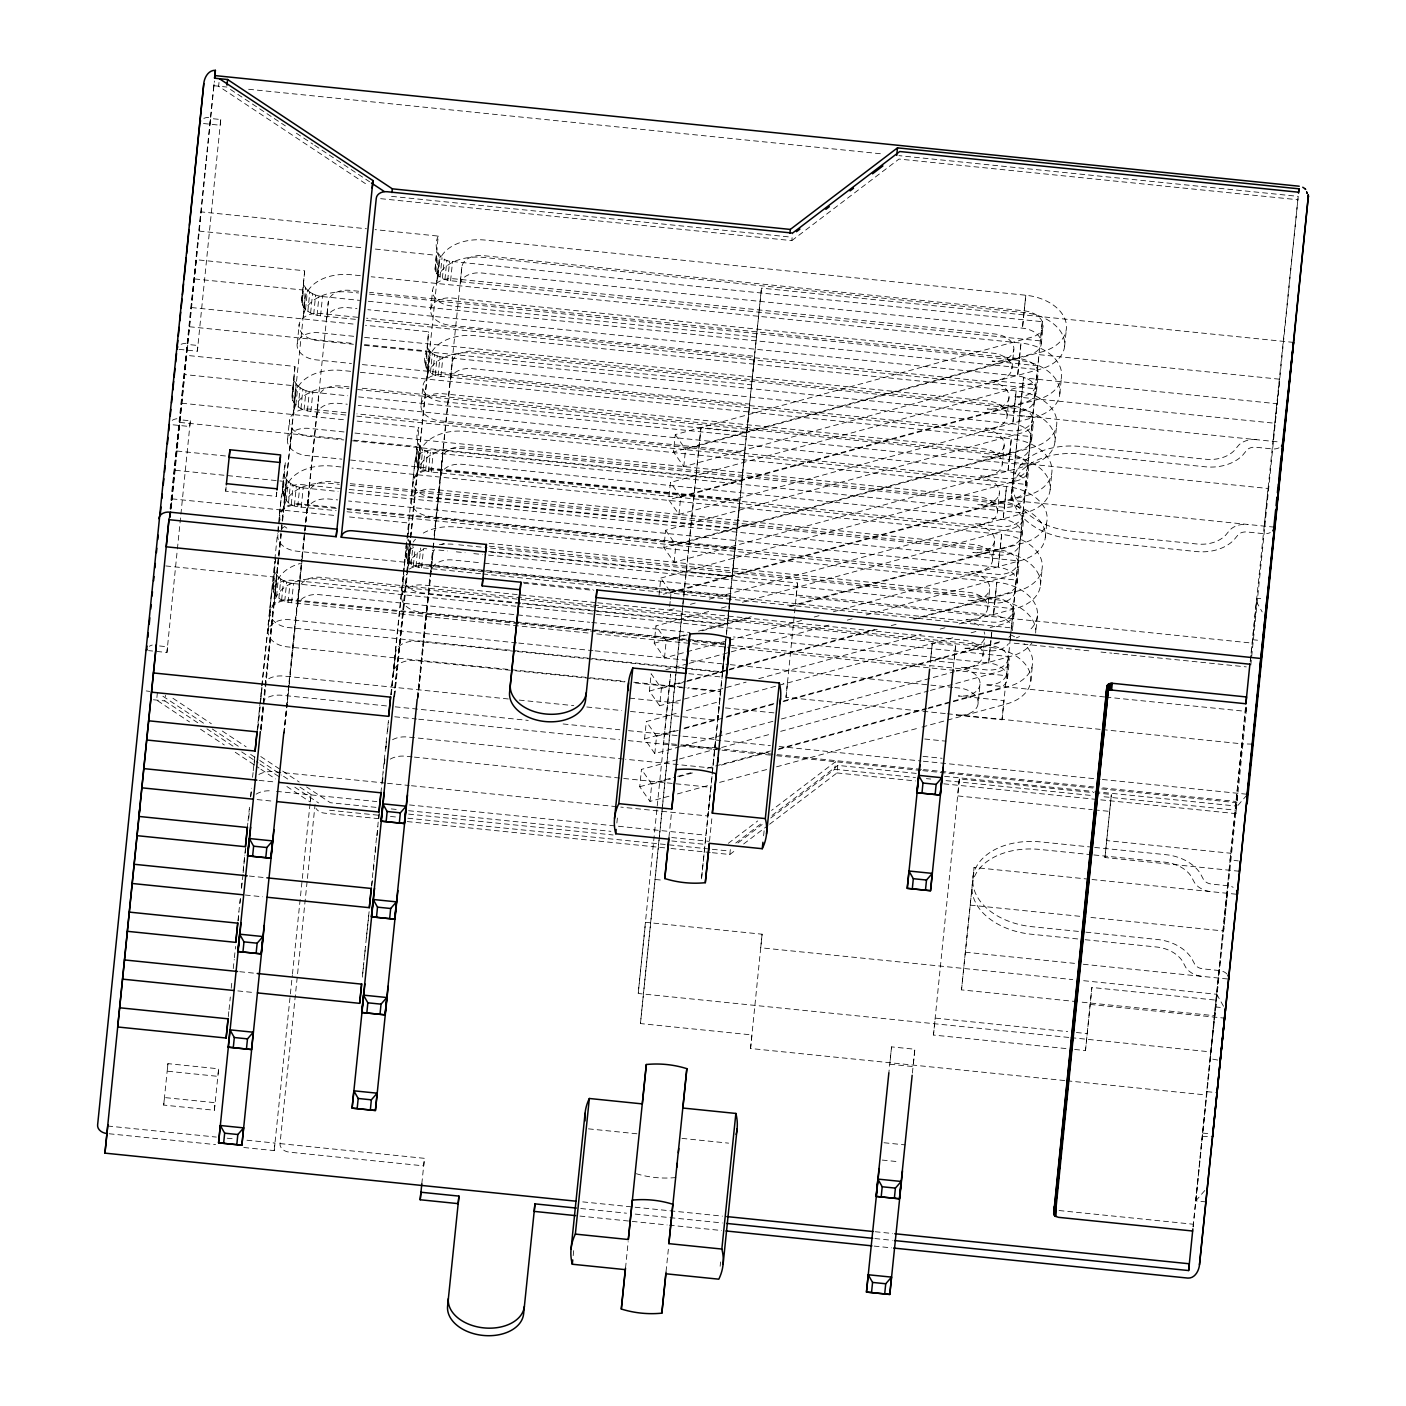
<?xml version="1.0" encoding="UTF-8"?>
<svg xmlns="http://www.w3.org/2000/svg" width="1406" height="1406" viewBox="0 0 1406 1406"><rect width="100%" height="100%" fill="white"/><g stroke="black" fill="none" stroke-linecap="round" stroke-linejoin="round"><path stroke-width="0.75" stroke-dasharray="5 3.75" d="M170.319 517.584L214.415 81.021M157.402 692.56L156.628 700.083L189.546 721.928M219.002 82.444L218.615 86.205L368.548 185.697M156.804 651.453L166.927 652.489L177.244 550.379M177.402 549.008L180.689 516.424M180.899 514.245L190.337 420.816L180.196 419.779M179.001 349.338L197.35 351.201L220.76 119.528L210.619 118.491M197.789 722.789L164.836 700.926L165.416 695.285M163.694 1105.081L164.449 1097.541L215.118 1102.708L214.362 1110.248L163.694 1105.081L167.947 1063.639L218.633 1068.806L217.86 1076.346L167.191 1071.179L167.947 1063.639M276.789 492.118L276.349 496.371L225.681 491.186L226.05 487.425M276.349 496.371L276.718 492.592M260.778 700.364L262.061 687.552M520.185 603.543L293.397 580.397A20.387 13.638 5.8 0 0 271.727 591.891L269.776 611.1A20.387 13.638 5.8 0 1 291.464 599.606L690.469 640.31M340.129 488.515L303.063 484.736A20.387 13.638 5.8 0 0 281.376 496.23L279.442 515.44A20.387 13.638 5.8 0 1 301.112 503.946L335.999 507.496M268.3 630.31L270.233 611.1M588.042 633.016L291.587 602.77C283.239 601.961 272.465 596.812 272.711 587.128L275.699 557.76M278.177 532.505L278.827 526.108M279.038 523.981L279.899 515.44M282.43 493.858L285.365 462.099C282.993 479.042 276.051 506.353 301.253 507.109L336.122 510.659M287.615 438.988L289.548 419.779M345.788 414.998L310.902 411.448C302.571 410.64 291.798 405.508 292.026 395.807L295.014 366.439L186.576 355.366M297.281 343.328L299.214 324.118M355.437 319.338L320.568 315.788C312.22 314.979 301.446 309.847 301.692 300.146L304.68 270.778L196.242 259.706L169.739 517.32M272.782 589.518L275.488 559.781M292.096 398.197L295.014 366.439M301.745 302.536L304.68 270.778M273.449 591.891L274.715 570.309M283.116 496.23L284.381 474.648M292.782 400.569L294.03 378.987M302.431 304.909L303.696 283.327M274.732 594.193L276.666 574.984L275.4 572.681M284.381 498.532L286.332 479.323L285.049 477.021M294.047 402.872L295.981 383.662L294.715 381.36M303.696 307.211L305.647 288.002L304.364 285.699M340.99 466.985L332.273 466.089A43.814 29.315 5.8 0 0 285.682 490.799L283.924 508.128A43.814 29.315 5.8 0 1 330.533 483.418L339.25 484.297M350.656 371.325L341.939 370.428A43.814 29.315 5.8 0 0 295.33 395.139L293.59 412.468A43.814 29.315 5.8 0 1 340.182 387.757L348.899 388.636M360.323 275.664L351.588 274.768A43.814 29.315 5.8 0 0 304.997 299.478L303.239 316.807A43.814 29.315 5.8 0 1 349.848 292.096L358.565 292.975M290.234 447.916L292.167 428.725M276.56 596.337L278.493 577.128L276.666 574.984M286.209 500.677L288.16 481.467L286.332 479.323M295.875 405.016L297.808 385.806L295.981 383.662M305.524 309.355L307.475 290.146L305.647 288.002M278.88 598.253L280.813 579.061L278.493 577.128M288.546 502.592L290.48 483.4L288.16 481.467M298.195 406.949L300.146 387.74L297.808 385.806M307.861 311.288L309.795 292.079L307.475 290.146M281.639 599.905L283.573 580.713L280.813 579.061M291.288 504.244L293.239 485.052L290.48 483.4M300.954 408.601L302.888 389.392L300.146 387.74M310.621 312.94L312.554 293.731L309.795 292.079M284.733 601.241L286.683 582.031L283.573 580.713M294.399 505.58L296.332 486.371L293.239 485.052M304.048 409.919L305.998 390.71L302.888 389.392M313.714 314.259L315.647 295.049L312.554 293.731M288.089 602.207L290.023 582.998L286.683 582.031M297.738 506.547L299.689 487.337L296.332 486.371M307.404 410.886L309.338 391.676L305.998 390.71M317.071 315.225L319.004 296.016L315.647 295.049M291.587 602.77L293.52 583.56L290.023 582.998M301.253 507.109L303.186 487.9L299.689 487.337M310.902 411.448L312.835 392.239L309.338 391.676M320.568 315.788L322.501 296.578L319.004 296.016M339.391 482.574L330.674 481.678A20.387 13.638 5.8 0 0 308.986 493.172L307.246 510.501A20.387 13.638 5.8 0 1 328.916 499.007L337.633 499.903M349.039 386.914L340.322 386.017A20.387 13.638 5.8 0 0 318.652 397.511L316.895 414.84A20.387 13.638 5.8 0 1 338.582 403.346L347.3 404.243M358.706 291.253L349.989 290.357A20.387 13.638 5.8 0 0 328.301 301.868L326.561 319.18A20.387 13.638 5.8 0 1 348.231 307.686L356.948 308.582M243.8 1147.507L274.205 1150.6L274.961 1143.078L246.735 1140.196M300.023 787.184L310.99 794.46L310.234 802L284.627 785.005M384.436 763.44L384.875 759.187M515.387 651.365L417.266 641.364A20.369 13.638 5.8 0 0 395.596 652.841L393.662 672.05A20.369 13.638 5.8 0 1 415.332 660.556L513.436 670.574M413.575 547.532A20.369 13.638 5.8 0 0 405.262 557.198L403.329 576.39A20.369 13.638 5.8 0 1 403.874 574.07M1293.538 342.396L761.472 288.125L741.647 481.168L436.598 450.043A20.369 13.638 5.8 0 0 414.928 461.537L412.977 480.729A20.369 13.638 5.8 0 1 434.647 469.235L739.697 500.36L736.814 528.99L348.846 489.411M514.262 621.698L420.57 612.137A20.369 13.638 5.8 0 1 401.694 596.513L403.645 577.304M488.638 551.363L732.385 576.232L735.268 547.602L430.218 516.477A20.369 13.638 5.8 0 1 411.36 500.852L413.294 481.643A20.369 13.638 5.8 0 1 434.964 470.149L975.641 525.317A20.369 13.638 5.8 0 1 994.517 540.941L992.566 560.15A20.369 13.638 5.8 0 1 970.896 571.644L996.239 574.228A20.369 13.638 5.8 0 0 1017.909 562.734L1030.721 436.563L440.939 376.386C427.899 376.298 420.816 362.66 426.616 350.938L363.521 344.505M729.31 604.808L744.934 451.941L439.885 420.816A20.369 13.638 5.8 0 1 421.009 405.192L422.96 385.982A20.369 13.638 5.8 0 1 444.63 374.488L985.307 429.656A20.369 13.638 5.8 0 1 1004.165 445.28L1002.232 464.49A20.369 13.638 5.8 0 1 980.562 475.984L1005.905 478.567A20.369 13.638 5.8 0 0 1027.575 467.073L1023.006 513.014L433.224 452.837C420.183 452.75 413.1 439.111 418.9 427.406L355.806 420.956M364.312 345.384L751.7 384.91L754.583 356.28L449.533 325.155A20.369 13.638 5.8 0 1 430.675 309.531L432.609 290.321A20.369 13.638 5.8 0 1 454.279 278.827L994.956 333.995A20.369 13.638 5.8 0 1 1013.831 349.619L1011.898 368.829A20.369 13.638 5.8 0 1 990.228 380.323L1035.818 384.98M480.606 573.718L421.624 567.708C405.965 566.46 402.784 553.911 407.793 539.676M407.74 538.006L409.234 523.067L346.14 516.617M1021.055 532.224L431.291 472.047C424.858 471.326 417.266 468.022 415.719 461.08L418.9 427.406M425.385 365.419L428.566 331.746L365.472 325.296M438.215 236.085C432.415 247.79 439.498 261.428 452.539 261.516L1042.321 321.693L1040.387 340.902L450.605 280.725C444.173 280.022 436.581 276.701 435.034 269.776L438.215 236.085L375.121 229.635M406.633 558.709L408.566 539.5L409.621 541.415M416.281 463.049L418.215 443.839M425.948 367.388L428.566 331.746M435.596 271.727L437.547 252.535M407.67 560.607L409.181 545.669M417.336 464.947L419.269 445.755M427.002 369.286L428.935 350.094L427.881 348.196M436.651 273.643L438.602 254.433M410.745 546.758A43.797 29.315 5.8 0 0 409.568 551.767L407.81 569.079A43.797 29.315 5.8 0 1 425.684 548.34M790.664 606.601L1022.654 543.191A43.797 29.315 5.8 0 0 1046.345 512.452A43.797 29.315 5.8 0 0 1006.485 486.564L465.808 431.396A43.797 29.315 5.8 0 0 419.216 456.106L417.477 473.418A43.797 29.315 5.8 0 1 464.068 448.707L1004.745 503.875A43.797 29.315 5.8 0 1 1044.605 529.781A43.797 29.315 5.8 0 1 1020.914 560.502L833.196 611.821M674.124 562.277L675.882 544.948L1032.32 447.53A43.797 29.315 5.8 0 0 1056.011 416.809A43.797 29.315 5.8 0 0 1016.151 390.903L475.474 335.735A43.797 29.315 5.8 0 0 428.883 360.446L427.125 377.757A43.797 29.315 5.8 0 1 473.717 353.047L1014.394 408.215A43.797 29.315 5.8 0 1 1054.254 434.12A43.797 29.315 5.8 0 1 1030.563 464.841L674.124 562.277L663.878 547.584L665.618 530.255L1022.057 432.837A20.369 13.638 5.8 0 0 1033.076 418.531A20.369 13.638 5.8 0 0 1014.534 406.492L473.857 351.324A20.369 13.638 5.8 0 0 452.187 362.818L433.927 539.588M683.791 466.616L685.53 449.287L1041.969 351.869A43.797 29.315 5.8 0 0 1065.66 321.148A43.797 29.315 5.8 0 0 1025.8 295.242L485.123 240.075A43.797 29.315 5.8 0 0 438.531 264.785L436.791 282.096A43.797 29.315 5.8 0 1 483.383 257.403L1024.06 312.554A43.797 29.315 5.8 0 1 1063.92 338.459A43.797 29.315 5.8 0 1 1040.229 369.18L683.791 466.616L673.527 451.924L675.284 434.595L1031.723 337.176A20.369 13.638 5.8 0 0 1042.742 322.888A20.369 13.638 5.8 0 0 1024.201 310.831L483.523 255.664A20.369 13.638 5.8 0 0 461.836 267.158L434.103 535.598M409.199 562.382L410.693 547.444M418.847 466.722L420.781 447.53M428.514 371.061L430.447 351.869L428.935 350.094M438.162 275.4L440.113 256.208M411.114 563.982L413.048 544.772M420.781 468.321L422.714 449.112M430.429 372.66L432.363 353.451L430.447 351.869M440.096 277L442.029 257.79M413.399 565.353L415.121 548.27M423.048 469.692L424.999 450.482M432.714 374.031L434.647 354.822L432.363 353.451M442.363 278.37L444.314 259.161M415.965 566.442L417.687 549.377M425.614 470.782L427.565 451.572M435.28 375.121L437.213 355.911L434.647 354.822M444.929 279.46L446.88 260.268M418.724 567.233L420.675 548.041M428.391 471.59L430.324 452.38M438.057 375.929L439.99 356.72L437.213 355.911M447.706 280.269L449.639 261.059M421.624 567.708L423.575 548.498L430.113 549.166M431.291 472.047L433.224 452.837M440.939 376.386L442.89 357.177L439.99 356.72M450.605 280.725L452.539 261.516M434.577 549.623A20.369 13.638 5.8 0 0 432.872 554.14L431.115 571.469A20.369 13.638 5.8 0 1 452.785 559.975L481.133 562.857M742.438 602.278L1012.39 528.498A20.369 13.638 5.8 0 0 1023.41 514.192A20.369 13.638 5.8 0 0 1004.886 502.153L464.191 446.985A20.369 13.638 5.8 0 0 442.521 458.479L440.781 475.808A20.369 13.638 5.8 0 1 462.451 464.314L1003.128 519.482A20.369 13.638 5.8 0 1 1021.67 531.521A20.369 13.638 5.8 0 1 1010.65 545.809L789.188 606.337M452.187 362.818L450.43 380.147A20.369 13.638 5.8 0 1 472.1 368.653L1012.795 423.821A20.369 13.638 5.8 0 1 1031.319 435.86A20.369 13.638 5.8 0 1 1020.299 450.148L663.878 547.584M461.836 267.158L460.096 284.487A20.369 13.638 5.8 0 1 481.766 272.992L1022.443 328.16A20.369 13.638 5.8 0 1 1040.985 340.199A20.369 13.638 5.8 0 1 1029.965 354.488L673.527 451.924M280.022 1143.588L424.454 1158.333L423.681 1165.855L289.408 1152.164A10.194 7.575 5.9 0 1 280.022 1143.588L307.211 880.631M668.975 796.235L649.976 801.42L639.73 786.727L641.47 769.398L677.323 759.609M772.931 721.313L654.809 753.598L644.563 738.906L646.303 721.577L677.938 712.93M659.642 705.759L649.379 691.067L651.136 673.738L661.4 688.448L659.642 705.759L746.111 682.121M801.561 620.468L664.476 657.938L654.212 643.245L655.969 625.916L708.694 611.505M659.045 595.406L660.785 578.077L1017.223 480.659A20.369 13.638 5.8 0 0 1028.243 466.37A20.369 13.638 5.8 0 0 1009.701 454.314L359.954 388.021M369.462 294.1L1019.227 360.393A43.797 29.315 5.8 0 1 1059.087 386.299A43.797 29.315 5.8 0 1 1035.396 417.02L678.957 514.438L668.694 499.745L670.451 482.416L1026.89 384.998A20.369 13.638 5.8 0 0 1037.909 370.709A20.369 13.638 5.8 0 0 1019.368 358.653L369.602 292.36M649.976 801.42L651.734 784.091L641.47 769.398M654.809 753.598L656.567 736.269L646.303 721.577M664.476 657.938L666.216 640.609L655.969 625.916M670.17 601.434L669.309 610.099L675.636 608.376M670.398 599.272L671.049 592.787L660.785 578.077M678.957 514.438L680.715 497.126L670.451 482.416M1068.753 1037.435L638.201 993.497L670.627 674.036L663.491 743.053L678.799 744.618M1064.764 1080.564L750.54 1048.507L751.946 1034.939L640.451 1023.568L675.706 674.546M676.128 670.24L682.631 605.933M682.841 603.789L683.492 597.357M683.703 595.213L700.979 427.547L746.586 432.204M640.451 1023.568L700.979 427.547M277.949 534.649A20.387 13.638 5.8 0 0 297.351 551.24L730.452 595.441L701.383 879.875L720.786 691.084L688.149 687.762M630.45 711.436L717.499 720.311L720.382 691.682L687.815 688.36M729.415 602.155L727.148 624.651L522.364 603.754M729.626 600.116L761.472 288.125M728.589 613.824L727.552 624.053L522.733 603.156M728.8 611.786L730.452 595.441M712.385 852.721L729.819 854.496L730.399 848.855M380.639 198.668L791.806 240.619L792.562 233.08M750.54 1048.507L762.105 934.199L645.565 922.301L638.201 993.497M945.289 713.563L785.989 697.306L797.571 582.998L686.093 571.627M770.787 817.958L834.742 769.275L835.515 761.736L771.543 810.418M769.592 824.232L837.009 772.931L837.765 765.391L916.237 773.405M891.545 1046.872L889.787 1064.201L913.109 1066.574L914.849 1049.245L891.545 1046.872L888.856 1072.883M932.301 643.14L930.561 660.469L953.866 662.841L955.623 645.512L932.301 643.14L929.841 666.989M1065.941 1048.56L933.461 1035.044L959.367 778.942L1094.009 792.685M1010.281 638.781L1002.021 719.784L956.414 715.127A20.369 13.638 5.8 0 0 978.084 703.633L980.017 684.441A20.369 13.638 5.8 0 0 961.159 668.799L692.965 641.435M1008.26 658.395A20.369 13.638 5.8 0 1 986.573 669.889L961.247 667.305A20.369 13.638 5.8 0 0 982.917 655.811L984.639 638.746M1010.123 640.626L1013.076 610.573A20.369 13.638 5.8 0 1 991.406 622.067L966.08 619.466A20.369 13.638 5.8 0 0 987.75 607.99L989.683 588.78A20.369 13.638 5.8 0 0 970.808 573.138L347.229 509.517M1010.422 637.006L1022.742 514.912A20.369 13.638 5.8 0 1 1001.072 526.406L975.729 523.805A20.369 13.638 5.8 0 0 997.399 512.329L999.35 493.119A20.369 13.638 5.8 0 0 980.474 477.478L356.878 413.856M358.618 396.914L1027.839 465.193L1032.391 419.252A20.369 13.638 5.8 0 1 1010.721 430.746L985.395 428.162A20.369 13.638 5.8 0 0 1007.065 416.668L1008.998 397.459A20.369 13.638 5.8 0 0 990.14 381.817L366.544 318.195M991.775 632.208L988.646 662.964A20.369 13.638 5.8 0 1 1007.188 675.021A20.369 13.638 5.8 0 1 996.169 689.309L928.663 707.745M1077.277 1001.687L961.511 989.877L965.324 952.213L974.077 867.467L1089.843 879.277M961.511 989.877L974.077 867.467M1274.451 527.162L1010.949 500.29L1023.515 377.863L1276.876 403.715L1273.063 441.379M1010.949 500.29L1023.515 377.863M1002.021 719.784L1003.954 700.575L958.347 695.935A20.369 13.638 5.8 0 0 980.017 684.441M1017.909 562.734L1013.339 608.675L484.736 554.737M1007.504 678.588L1009.262 661.277M1014.095 613.438L1012.338 630.767A20.369 13.638 5.8 0 0 993.462 615.143L483.312 563.085M1017.171 582.928L1018.911 565.616M1022.004 535.106L1023.744 517.777M1026.819 487.267L1028.577 469.955M1031.653 439.445L1033.41 422.116M1036.486 391.606L1038.226 374.295M1041.319 343.785L1043.059 326.456M1030.826 680.979L1032.566 663.65M1037.4 615.81L1035.642 633.139A43.797 29.315 5.8 0 0 995.079 599.536L489.288 547.936M1040.475 585.318L1042.233 567.989M1045.308 537.479L1047.048 520.15M1050.141 489.657L1051.881 472.328M1054.957 441.818L1056.714 424.507M1059.79 393.996L1061.548 376.667M1064.623 346.157L1066.381 328.846M1074.623 1049.456L1085.485 1050.563L1091.882 987.469L1216.032 1000.141M1239.248 871.245L1104.975 857.537L1111.373 794.46L1096.17 792.914M1085.485 1050.563L1091.882 987.469M1104.975 857.537L1111.373 794.46M1193.079 1226.7L1245.681 705.689M1205.891 1201.919L1195.75 1200.882L1230.865 853.266L1106.715 840.595M1245.751 707.218L1230.162 860.033L1238.282 860.876M1250.496 660.24L1256.753 598.288L1262.834 598.903M1218.686 978.066L1214.872 1015.73L1079.457 1001.916M1264.31 526.143L1268.107 488.48L1014.745 462.627M1227.438 893.32L1223.642 930.983L1088.209 917.169M1100.74 799.838L1235.874 813.635L1246.788 705.584M1250.813 665.143L1298.3 195.364M169.195 517.478L214.064 83.182L213.923 85.731M169.546 517.355L170.231 510.8M170.354 509.06L201.076 211.884L366.421 228.756M209.933 124.185L210.619 117.401A10.194 6.819 5.8 0 0 202.605 119.035M170.003 516.828L184.643 374.576L293.081 385.648L292.026 395.807M187.226 350.164L187.806 344.452L197.947 345.489L197.35 351.201M170.284 516.336L172.094 498.866L335.261 515.51M220.76 119.528L220.162 125.239L201.814 123.359M190.337 420.816L189.757 426.528L171.391 424.647M166.927 652.489L167.525 646.778L157.384 645.758M225.681 491.186L226.102 486.951M214.362 1110.248L218.633 1068.806M257.034 731.841L261.639 687.78M261.762 686.04L274.715 561.258M274.838 559.5L277.544 533.313M277.773 531.134L281.376 496.23M301.692 300.146L302.747 289.988L194.292 278.915M237.948 920.983L239.512 905.71M239.741 903.531L240.198 899.172M241.322 888.258L242.219 879.541M243.133 870.806L244.697 855.533M244.925 853.354L245.382 848.996M247.368 827.501L247.825 823.143M248.054 820.963L249.635 805.691M250.532 796.974L251.428 788.239M252.553 777.325L253.098 772.544M253.238 770.787L254.908 755.092M257.526 729.327L261.885 687.464M262.026 685.706L271.727 591.891M228.282 1016.643L228.967 1010.106M229.055 1009.666L230.303 997.012M231.217 988.277L231.972 981.318M233.238 968.646L234.24 959.49M234.363 957.75L235.593 946.414M238.194 920.649L238.932 911.826M240.004 903.197L240.549 898.416M241.586 887.924L243.027 874.409M243.168 872.651L244.802 855.112M245.189 853.02L245.734 848.24M248.792 818.116L249.53 809.294M250.883 796.2L251.34 791.842M254.029 765.655L254.943 756.938M257.878 728.572L260.128 706.761M272.711 587.128L273.766 576.97L165.328 565.897M282.378 491.467L283.414 481.309L174.977 470.237M260.567 729.415L304.997 299.478M260.831 729.046L280.954 534.684M282.483 519.535L295.33 395.139M261.2 730.364L282.36 523.401M282.571 521.222L285.682 490.799M283.661 733.967L301.745 559.236M301.921 557.198L328.301 301.868M283.924 733.598L288.933 685.46M289.109 683.404L302.009 558.885M302.185 556.829L318.652 397.511M284.188 733.247L287.439 704.371M287.334 702.684L302.044 560.695M302.22 558.657L304.979 532.329M305.155 530.273L308.986 493.172M274.205 1150.6L292.307 975.307M292.448 974.13L310.093 803.178M310.304 800.998L310.99 794.46M307.422 878.451L315.067 804.566M390.798 694.968L414.928 461.537M380.921 792.808L383.17 770.998M383.399 768.818L384.963 753.546M385.191 751.366L388.443 720.382M391.061 694.634L405.262 557.198M362.73 973.216L363.855 962.319M364.084 960.14L365.648 944.867M365.876 942.67L369.04 912.143M371.483 886.29L376.667 836.113M376.931 835.779L378.337 820.419M378.724 818.327L379.005 813.863M382.309 781.56L383.205 772.843M384.102 764.108L384.875 757.149M385.912 746.656L386.668 739.697M387.494 731.384L388.478 722.227M391.325 694.3L395.596 652.841M408.162 533.489L409.234 523.067M362.361 977.152L363.715 964.059M364.611 955.342L365.525 946.607M366.421 937.89L369.128 911.703M371.834 885.534L372.502 878.978M373.416 870.261L374.312 861.527M375.209 852.809L376.123 844.075M377.019 835.34L377.915 826.623M378.812 817.888L379.269 813.529M382.432 782.984L383.1 776.446M406.879 546.442L406.07 556.741M393.873 696.884L406.562 574.544M406.738 572.488L438.531 264.785M394.137 696.532L406.826 574.175M407.002 572.137L428.883 360.446M394.418 696.163L407.09 573.806M407.265 571.767L419.216 456.106M394.682 695.794L407.142 575.634M407.301 573.578L409.568 551.767M417.424 697.095L429.867 576.917M430.043 574.878L432.573 550.73M417.512 698.764L432.837 550.361M433.013 548.322L433.751 541.644M417.723 698.536L433.118 550.01M433.276 547.953L442.521 458.479M417.986 698.167L432.872 554.14M421.818 1183.747L424.454 1158.333M616.865 823.002L617.533 816.552M573.191 1255.628L574.07 1247.017M668.975 837.009L671.629 811.192M625.529 1268.124L628.166 1241.656M717.499 720.311L729.187 606.548M709.503 841.157L712.174 815.322M666.04 1271.622L668.711 1245.786M763.599 835.797L764.495 827.185M720.136 1266.261L720.593 1261.955M797.571 582.998L796.165 596.566L1252.219 643.104M785.989 697.306L787.395 683.755L783.107 683.316M762.105 934.199L760.716 947.767L1072.743 979.595M953.373 667.2L955.623 645.512M912.389 1073.094L914.849 1049.245M959.367 778.942L957.609 795.901L1092.251 809.645M933.461 1035.044L935.218 1018.102L1067.681 1031.617M1024.06 312.554L1022.443 328.16L1025.8 295.242L1024.201 310.831M1009.701 454.314L1011.318 438.725L359.374 372.203M1014.394 408.215L1012.795 423.821L1016.151 390.903L1014.534 406.492M1019.227 360.393L1017.61 375.982A20.369 13.638 5.8 0 1 1036.152 388.038A20.369 13.638 5.8 0 1 1025.132 402.327L668.694 499.745M1019.368 358.653L1020.984 343.064L371.219 276.771M350.147 485.421L999.912 551.714L998.295 567.303A20.369 13.638 5.8 0 1 1016.837 579.36A20.369 13.638 5.8 0 1 1005.817 593.648L913.021 619.009M866.254 614.949L1007.575 576.319A20.369 13.638 5.8 0 0 1018.594 562.031A20.369 13.638 5.8 0 0 1000.053 549.974L1001.652 534.385L351.904 468.093M1004.745 503.875L1003.128 519.482L1006.485 486.564L1004.886 502.153M357.634 389.532L1009.578 456.054L1007.961 471.643A20.369 13.638 5.8 0 1 1026.503 483.699A20.369 13.638 5.8 0 1 1015.483 497.988L663.263 594.263M597.778 607.322L990.246 647.375L988.646 662.964L733.528 636.936M930.42 690.434L997.909 671.98A20.369 13.638 5.8 0 0 1008.928 657.692A20.369 13.638 5.8 0 0 990.386 645.635L991.002 639.8M991.195 637.849L991.792 631.997M995.079 599.536L993.462 615.143L996.836 582.207L456.159 527.057A43.797 29.315 5.8 0 0 421.695 534.052M990.088 627.603L1002.742 624.141A20.369 13.638 5.8 0 0 1013.761 609.853A20.369 13.638 5.8 0 0 995.22 597.814L996.836 582.207A43.797 29.315 5.8 0 1 1030.053 629.8M1042.321 321.693L1029.508 447.864A20.369 13.638 5.8 0 1 1007.838 459.358L982.495 456.774A20.369 13.638 5.8 0 0 1004.165 445.28M1250.18 661.839L1298.213 196.365L898.926 155.627M1252.254 744.125L1242.06 743.844L1235.399 808.257L1246.999 794.97M1083.657 980.703L1216.77 994.288L1210.109 1058.7L1220.18 1060.493M1246.472 707.2L1246.05 711.383L1106.856 697.183M1193.149 1226.946L1237.772 793.3M1235.874 813.635L1236.226 810.243L1100.951 796.429M1195.75 1200.882L1206.067 1189.072M791.806 240.619L898.996 159.054L1297.861 199.74M728.326 843.301L757.711 820.946M735.76 843.02L763.423 821.965M772.07 815.392L837.765 765.391M737.939 842.95L762.14 824.531M729.819 854.496L736.744 849.242M743.651 843.969L767.852 825.55M680.715 497.126L1037.136 399.691A43.797 29.315 5.8 0 0 1060.845 368.97A43.797 29.315 5.8 0 0 1020.984 343.064L1017.61 375.982L367.862 309.689M671.049 592.787L1027.487 495.351A43.797 29.315 5.8 0 0 1051.178 464.63A43.797 29.315 5.8 0 0 1011.318 438.725L1007.961 471.643L358.196 405.35M690.399 604.334L696.726 602.612M709.38 599.149L1025.73 512.68A43.797 29.315 5.8 0 0 1049.438 481.959A43.797 29.315 5.8 0 0 1009.578 456.054M721.348 608.042L727.675 606.32M654.212 643.245L687.956 634.018M698.501 631.136L751.226 616.724M666.216 640.609L687.306 634.844M702.069 630.802L752.702 616.97M814.215 617.006L820.542 615.266M665.899 669.713L686.989 663.948M689.098 663.368L729.169 652.419M731.278 651.839L832.51 624.159M847.273 620.134L853.6 618.394M649.379 691.067L685.232 681.277M687.341 680.697L727.412 669.731M729.521 669.168L875.059 629.378M661.4 688.448L878.627 629.062M891.281 625.6L897.608 623.877M914.48 619.255L1017.821 591.012A43.797 29.315 5.8 0 0 1041.512 560.291A43.797 29.315 5.8 0 0 1001.652 534.385L998.295 567.303L348.547 501.011M758.765 678.676L921.176 634.282M940.157 629.097L946.484 627.357M959.138 623.895L1016.081 608.341A43.797 29.315 5.8 0 0 1039.772 577.62A43.797 29.315 5.8 0 0 999.912 551.714M686.374 710.628L720.118 701.401M728.554 699.098L956.344 636.83M971.107 632.805L977.434 631.066M644.563 738.906L676.198 730.259M684.634 727.939L718.378 718.73M726.814 716.41L775.321 703.158M783.757 700.856L1000.984 641.47M656.567 736.269L681.875 729.345M683.984 728.783L774.671 703.984M783.107 701.682L1002.46 641.734M781.367 719.011L954.305 671.734M956.414 671.154L1011.248 656.163A43.797 29.315 5.8 0 0 1031.986 642.841M679.432 759.029L719.503 748.08M721.612 747.5L772.245 733.668M780.682 731.348L928.312 690.996M639.73 786.727L675.583 776.92M677.692 776.358L694.564 771.736M707.218 768.274L770.488 750.98M778.924 748.677L926.554 708.325M651.734 784.091L670.715 778.906M679.151 776.604L693.914 772.562M721.331 765.075L769.838 751.823M778.274 749.503L925.921 709.151M928.03 708.589L951.229 702.244M953.338 701.664L1008.172 686.673A43.797 29.315 5.8 0 0 1024.306 643.86M677.411 793.933L711.155 784.706M719.591 782.404L768.098 769.135M776.534 766.832L919.946 727.64M922.055 727.06L945.254 720.716M947.363 720.136L1006.415 704.002A43.797 29.315 5.8 0 0 1030.106 673.281A43.797 29.315 5.8 0 0 990.246 647.375M1202.411 1136.47L1212.605 1136.751M213.8 85.713L226.893 87.049M248.634 89.263L883.653 154.062M391.571 196.348L789.539 236.964M199.125 231.094L364.488 247.966M375.367 249.073L436.282 255.294L435.034 269.776M756.533 337.071L451.484 305.946A20.369 13.638 5.8 0 1 432.609 290.321M1037.769 365.771L992.161 361.114A20.369 13.638 5.8 0 0 1013.831 349.619M322.501 296.578L359.567 300.357M368.284 301.253L1037.487 369.532M357.809 317.317L320.744 313.52A20.387 13.638 5.8 0 0 299.056 325.243A20.387 13.638 5.8 0 0 318.6 340.709L353.433 344.277M366.333 320.463L1035.554 388.741M191.409 307.545L354.593 324.188M353.697 336.298L318.811 332.73A20.387 13.638 5.8 0 0 297.105 344.452A20.387 13.638 5.8 0 0 316.666 359.918L351.482 363.486M364.593 337.405L988.19 401.026A20.369 13.638 5.8 0 1 1007.065 416.668M189.476 326.754L352.642 343.398M1019.702 415.526L1279.144 441.994M442.89 357.177L1032.654 417.354L1038.999 354.646L1279.688 379.216L1275.137 423.276L1014.165 396.65A20.369 13.638 5.8 0 0 1035.835 385.156M362.379 364.593L749.767 404.12L746.867 432.732L441.818 401.606A20.369 13.638 5.8 0 1 422.96 385.982M312.835 392.239L347.721 395.789M345.981 412.749L311.095 409.181A20.387 13.638 5.8 0 0 289.39 420.904A20.387 13.638 5.8 0 0 308.951 436.37L343.767 439.937M356.685 416.123L1025.888 484.402M181.743 403.206L347.106 420.078M344.031 431.958L309.144 428.391A20.387 13.638 5.8 0 0 287.457 440.113A20.387 13.638 5.8 0 0 307.018 455.579L341.834 459.129M354.945 433.066L978.541 496.687A20.369 13.638 5.8 0 1 997.399 512.329M179.81 422.415L342.994 439.059M353.873 440.166L416.967 446.598L415.719 461.08M352.484 440.816L742.052 480.571M350.533 460.026L740.101 499.78L737.219 528.392L432.169 497.267A20.369 13.638 5.8 0 1 413.294 481.643M176.928 451.027L226.805 456.124M350.287 483.682L1000.053 549.974M303.186 487.9L338.055 491.45M348.969 492.575L1018.172 560.853M346.913 508.62L734.881 548.199L731.981 576.829L487.97 551.925M336.315 508.41L301.429 504.842A20.387 13.638 5.8 0 0 280.11 519.992M347.018 511.766L1016.239 580.045M489.183 543.401L968.875 592.348A20.369 13.638 5.8 0 1 987.75 607.99M489.429 546.196L995.22 597.814M458.76 544.825L487.109 547.707M438.865 550.062L447.6 550.959M456.335 551.837L465.07 552.734M473.804 553.63L482.539 554.526M1252.57 639.712L1260.69 640.538M730.048 596.021L424.999 564.896A20.369 13.638 5.8 0 0 408.97 568.165M482.785 573.947L1011.406 627.884M523.208 582.207L592.981 589.342M523.999 583.297L593.807 590.415M1014.236 643.21L1092.304 651.171M1100.986 652.05L1111.812 653.157M1113.991 653.386L1129.159 654.932M1131.338 655.143L1146.523 656.69M1148.684 656.918L1163.869 658.465M1166.031 658.693L1181.216 660.24M1183.377 660.451L1198.562 662.015M1200.724 662.226L1215.909 663.773M1218.071 664.001L1246.261 666.883M595.599 602.594L423.364 585.019A20.369 13.638 5.8 0 0 401.694 596.513M597.778 602.805L964.041 640.187A20.369 13.638 5.8 0 1 982.917 655.811M591.381 604.932L321.007 577.339A20.387 13.638 5.8 0 0 299.337 588.833L297.58 606.162A20.387 13.638 5.8 0 1 319.25 594.668L589.624 622.26M593.56 605.16L990.386 645.635M595.599 607.111L320.867 579.079A43.814 29.315 5.8 0 0 274.275 603.789L276.015 586.46A43.814 29.315 5.8 0 1 300.427 563.437M520.554 602.928L422.503 592.928A20.369 13.638 5.8 0 1 404.19 574.984M293.52 583.56L515.861 606.25M518.058 606.461L1008.524 656.514L1006.573 675.706L956.432 670.592M591.803 622.471L689.924 632.489M516.441 621.927L686.392 639.255M688.571 639.484L725.619 643.263L722.719 671.892L289.636 627.691A20.387 13.638 5.8 0 1 270.075 612.225A20.387 13.638 5.8 0 1 291.78 600.503L518.533 623.649M692.631 640.538L725.215 643.86L722.332 672.472L689.748 669.151M520.712 623.86L690.785 641.224M596.759 633.895L690.504 643.473M692.683 643.684L729.732 647.463M731.911 647.691L954.252 670.381M1104.694 696.972L985.079 684.757A20.369 13.638 5.8 0 0 1006.749 673.281M516.6 642.858L289.829 619.712A20.387 13.638 5.8 0 0 268.142 631.435A20.387 13.638 5.8 0 0 287.685 646.901L625.02 681.33M518.779 643.069L592.91 650.644M595.09 650.855L688.852 660.433M691.031 660.644L728.097 664.423M730.276 664.651L928.698 684.898M930.877 685.126L952.67 687.341M954.85 687.569L959.226 688.009A20.369 13.638 5.8 0 1 978.084 703.633M517.566 651.593L687.569 668.94M688.782 673.685L723.088 677.182M947.468 713.791L1100.213 729.363M1102.392 729.591L1242.06 743.844M633.737 682.209L685.97 687.534M515.615 670.803L624.633 681.91M635.53 683.035L685.636 688.149M629.765 698.149L680.645 703.351M725.408 707.921L774.161 712.895M148.579 650.626L152.639 651.031M924.761 739.011L945.957 741.173M508.339 698.975L283.748 676.058A20.387 13.638 5.8 0 0 265.488 681.049M519.253 700.083L573.753 705.654M586.847 706.99L621.733 710.54M923.021 756.34L942.09 758.291M386.474 705.935L281.798 695.267A20.387 13.638 5.8 0 0 263.537 700.258M395.191 706.831L528.217 720.399M563.103 723.967L619.8 729.749M628.517 730.645L680.803 735.971M682.982 736.199L715.549 739.521L712.666 768.133L625.635 759.258M715.847 740.048L770.435 745.619M779.17 746.516L921.123 760.998M923.303 761.226L1100.195 779.275M1102.374 779.486L1247.913 794.337M680.979 744.846L774.952 754.424M777.131 754.653L921.387 769.363M923.566 769.592L1094.044 786.991M1102.779 787.87L1236.102 801.473M394.717 716.779L416.598 719.011M418.724 719.222L619.519 739.714M628.201 740.593L678.43 745.725M680.574 745.936L719.872 749.943M722.034 750.171L774.425 755.514M776.587 755.725L920.614 770.435M922.793 770.646L1092.989 788.01M1101.706 788.907L1236.981 802.703M944.568 776.305L1092.778 791.42M1094.958 791.648L1236.63 806.095M153.43 699.766L164.836 700.926M834.742 769.275L915.482 777.518M926.396 778.625L930.754 779.065M946.027 780.629L1092.216 795.55M837.009 772.931L915.464 780.945M943.813 783.827L1098.561 799.61M623.456 759.047L407.617 737.008A20.369 13.638 5.8 0 0 391.589 740.277M1094.43 809.856L1109.633 811.403M412.222 756.885L405.684 756.217A20.369 13.638 5.8 0 0 389.655 759.486M414.401 757.113L621.522 778.239M623.702 778.467L710.733 787.342L707.833 815.972L620.802 807.097M1092.515 847.203L1040.651 841.913A63.674 42.602 5.8 0 0 972.934 877.836A63.674 42.602 5.8 0 0 1031.881 926.677L1083.762 931.967M1094.676 847.431L1165.996 854.707A42.057 31.248 5.9 0 1 1200.302 873.407L1203.606 879.699A9.877 7.346 5.9 0 0 1211.673 884.093L1228.194 885.78A10.194 7.575 5.9 0 1 1233.167 887.309M1091.759 854.743L1039.895 849.452A63.674 42.602 5.8 0 0 972.161 885.358A63.674 42.602 5.8 0 0 1031.125 934.199L1082.989 939.489M1093.921 854.953L1165.223 862.23A31.863 23.691 5.9 0 1 1191.234 876.413L1194.538 882.704A20.053 14.904 5.9 0 0 1210.9 891.632M385.297 783.072L274.082 771.718A20.387 13.638 5.8 0 0 258.054 774.97M387.476 783.283L409.287 785.515M411.466 785.726L618.622 806.868M259.073 780.383L276.472 782.158M276.507 791.367L376.808 801.596M409.515 804.935L705.9 835.182M1092.023 879.506L1237.579 894.357M376.017 807.36L330.34 802.703L306.543 786.921M391.237 808.925L399.937 809.803M408.636 810.7L610.889 831.333M671.787 837.537L708.747 841.315M408.619 814.109L613.104 834.971M671.84 840.964L706.656 844.531M257.14 799.592L274.539 801.367M329.584 810.243L379.602 815.339M390.481 816.447L397.002 817.114M407.881 818.222L710.171 849.066M712.332 849.294L727.57 850.841M378.917 818.696L324.435 813.143A10.194 7.575 5.9 0 1 316.034 808.468M407.265 821.579L668.799 848.275M670.978 848.486L710.206 852.493M970.281 905.13L1086.03 916.94M655.354 879.488L661.857 880.156M1085.924 932.178L1157.226 939.454A42.057 31.248 5.9 0 1 1191.55 958.171L1194.854 964.463A9.877 7.346 5.9 0 0 1202.903 968.857L1219.441 970.544A10.194 7.575 5.9 0 1 1226.928 974.024M1085.151 939.718L1156.47 946.994A31.863 23.691 5.9 0 1 1182.481 961.159L1185.785 967.469A20.053 14.904 5.9 0 0 1202.148 976.379M249.407 876.043L264.644 877.59M965.324 952.213L1074.518 963.356M1083.253 964.252L1228.809 979.103M245.294 895.024L262.711 896.8M1215.329 1006.924L1223.448 1007.75M1090.142 1004.429L1224.415 1018.12M1076.381 1032.496L1087.225 1033.603M1070.933 1037.646L1210.812 1051.916M239.758 971.704L254.978 973.251M237.825 990.914L255.224 992.689M1206.946 1091.654L1217.086 1092.673M1066.943 1080.792L1206.594 1095.028M1202.763 1133.078L1208.844 1133.693M884.005 1142.744L905.2 1144.906M588.429 1128.842L639.291 1134.027M681.945 1138.385L728.589 1143.148M882.247 1160.073L899.207 1161.795M1059.052 1210.531L1193.325 1224.239M107.735 1126.013L216.331 1137.085M227.192 1138.21L233.695 1138.86M109.158 1133.763L215.557 1144.625M582.769 1201.884L632.964 1207.016M635.143 1207.227L722.42 1216.137M875.147 1231.726L892.599 1233.501M580.713 1208.527L626.478 1213.202M635.196 1214.081L722.35 1222.974M874.866 1238.545L892.3 1240.32M579.957 1216.067L667.112 1224.96M669.291 1225.171L721.594 1230.514M874.11 1246.085L891.545 1247.86M149.704 691.418L146.224 690.926M230.479 89.474L235.98 93.112M237.807 94.325L285.4 125.907M296.385 133.201L312.853 144.133M314.68 145.345L369.602 181.778M172.92 698.255L211.357 723.756M222.341 731.05L246.138 746.832M260.778 756.551L280.919 769.908M282.747 771.121L299.232 782.052M162.885 696.198L204.942 724.108M212.253 728.958L239.67 747.148M250.655 754.424L257.966 759.275M259.794 760.488L281.727 775.058M283.555 776.27L289.038 779.908M206.946 728.853L234.398 747.078M241.727 751.929L258.194 762.86M260.022 764.091L280.163 777.448M294.803 787.167L318.6 802.949M200.513 729.204L224.292 744.969M235.259 752.263L259.038 768.028M260.866 769.24L275.488 778.942M675.284 434.595L685.53 449.287M665.618 530.255L675.882 544.948M1256.402 601.663L1262.184 611.909M1216.77 994.288L1225.434 1009.631M421.009 405.192A20.369 13.638 5.8 0 1 442.679 393.698L983.356 448.866A20.369 13.638 5.8 0 1 1002.232 464.49M994.517 540.941A20.369 13.638 5.8 0 1 972.847 552.435L998.172 555.019A20.369 13.638 5.8 0 0 1019.842 543.524M992.566 560.15A20.369 13.638 5.8 0 0 973.708 544.526L433.03 489.358A20.369 13.638 5.8 0 0 411.36 500.852M430.675 309.531A20.369 13.638 5.8 0 1 452.345 298.037L993.023 353.205A20.369 13.638 5.8 0 1 1011.898 368.829M984.305 638.922A20.369 13.638 5.8 0 1 963.18 648.096L988.523 650.679A20.369 13.638 5.8 0 0 1008.489 643.702M978.681 625.477A20.369 13.638 5.8 0 0 965.992 620.977L425.315 565.81A20.369 13.638 5.8 0 0 409.287 569.061M984.112 631.839A20.369 13.638 5.8 0 1 984.798 634.211M385.947 748.502A20.369 13.638 5.8 0 1 386.492 746.182M1015.027 591.364A20.369 13.638 5.8 0 1 993.357 602.858L968.013 600.274A20.369 13.638 5.8 0 0 989.683 588.78M1008.998 397.459A20.369 13.638 5.8 0 1 987.328 408.953L1012.672 411.536A20.369 13.638 5.8 0 0 1034.341 400.042M717.306 747.271A76.399 56.785 5.9 0 1 682.683 744.09M281.762 528.568A20.387 13.638 5.8 0 1 283.994 526.986M1024.675 495.703A20.369 13.638 5.8 0 1 1003.005 507.197L977.68 504.613A20.369 13.638 5.8 0 0 999.35 493.119M286.859 528.094A20.387 13.638 5.8 0 1 284.469 526.354M256.103 794.179A20.387 13.638 5.8 0 1 272.149 790.928M675.864 1177.543A76.399 56.785 5.9 0 1 635.319 1173.412M1256.542 439.691A20.053 14.904 5.9 0 0 1238.721 445.122L1234.222 450.623A31.863 23.691 5.9 0 1 1205.909 459.252L1080.581 446.475A63.674 42.602 5.8 0 0 1012.847 482.381A63.674 42.602 5.8 0 0 1071.811 531.222L1197.156 544.017A31.863 23.691 5.9 0 0 1225.47 535.387L1229.969 529.886A20.053 14.904 5.9 0 1 1247.772 524.456M1279.003 447.811A10.194 7.575 5.9 0 1 1272.307 448.918L1255.786 447.231A9.877 7.346 5.9 0 0 1247.017 449.902L1242.517 455.403A42.057 31.248 5.9 0 1 1205.153 466.792L1079.808 453.997A63.674 42.602 5.8 0 0 1012.092 489.921A63.674 42.602 5.8 0 0 1071.056 538.762L1196.401 551.556A42.057 31.248 5.9 0 0 1233.747 540.15L1238.247 534.649A9.877 7.346 5.9 0 1 1247.017 531.978L1263.555 533.665A10.194 7.575 5.9 0 0 1270.251 532.575M181.128 344.294A10.194 6.819 5.8 0 1 187.806 343.38M172.2 420.324A10.194 6.819 5.8 0 1 180.214 418.707M149.37 646.303A10.194 6.819 5.8 0 1 152.235 645.055M1010.141 634.651A43.797 29.315 5.8 0 1 1016.45 637.867M1019.526 636.567A43.797 29.315 5.8 0 1 1016.345 637.797M439.322 544.614A43.797 29.315 5.8 0 1 454.402 544.368M413.223 542.048A43.797 29.315 5.8 0 1 415.543 539.148M441.185 544.491A20.369 13.638 5.8 0 1 444.226 543.437M1010.633 635.284A20.369 13.638 5.8 0 1 1008.928 637.27"/><path stroke-width="1.5" d="M893.724 1248.071L1187.877 1278.089C1194.819 1278.476 1198.931 1270.831 1199.476 1264.802L1308.353 196.032L1247.122 803.74M1308.388 196.295L1308.336 197.385L1308.353 196.032M1299.232 186.225L214.942 75.59L214.837 76.82M1298.529 193.184L1298.968 188.826L897.485 147.858L790.313 229.424L392.327 188.826L227.579 79.509L214.573 78.191L215.382 70.335C208.44 69.948 204.309 77.576 203.782 83.604L97.612 1124.976A10.194 7.575 5.9 0 0 106.979 1133.552M146.997 646.075L146.558 650.416A10.194 6.819 5.8 0 1 146.839 649.256M147.876 637.375L148.315 633.034M149.194 624.334L149.844 617.832M150.723 609.132L151.163 604.791M152.041 596.091L152.481 591.75M153.57 580.889L154.01 576.548M154.888 567.848L155.328 563.507M156.435 552.646L156.857 548.287M157.736 539.605L158.175 535.264M160.372 513.524L161.04 507.004M161.918 498.322L162.358 493.981M163.219 485.281L163.887 478.761M164.537 472.24L165.205 465.738M166.084 457.038L166.523 452.697M167.402 443.997L168.052 437.477M168.72 430.957L169.37 424.454M170.231 415.842L170.899 409.374M171.55 402.924L172.2 396.474M172.85 390.007L173.711 381.413M174.151 377.107L175.012 368.495M175.68 362.045L176.541 353.433M177.859 340.428L176.98 349.127A10.194 6.819 5.8 0 1 177.824 346.86M178.298 336.087L179.177 327.405M179.827 320.884L180.706 312.185M181.146 307.844L182.024 299.144M182.464 294.803L183.553 283.942M183.993 279.601L186.19 257.86M186.629 253.519L189.037 229.617M189.476 225.276L203.782 83.604M576.232 1201.216L104.94 1153.131L168.966 519.675L336.175 536.723L372.977 180.583L219.371 78.683M227.016 85.168L227.579 79.509M277 490.009L280.602 454.929L229.934 449.762L229.178 457.284L279.847 462.469L280.427 456.809M127.384 931.528L117.682 1026.978L226.12 1038.032L228.053 1018.823L119.615 1007.768M139.932 807.237L127.331 931.317L235.769 942.372L237.719 923.162L129.282 912.107M136.997 835.656L245.435 846.711L247.368 827.501L138.93 816.447L151.532 692.385M146.646 739.995L255.101 751.05L257.034 731.841L148.597 720.786M241.024 922.916L218.563 1142.832L241.885 1145.205L243.625 1127.876L220.32 1125.503L218.563 1142.832L241.885 1145.205L264.328 925.289M228.229 1047.171L229.969 1029.842L253.291 1032.215L251.533 1049.544L228.229 1047.171L251.533 1049.544M250.69 827.255L237.878 951.51L261.2 953.883L262.94 936.554L239.635 934.182L237.878 951.51L261.2 953.883L273.994 829.628M260.338 731.595L247.544 855.85L270.848 858.222L272.606 840.911L249.284 838.521L247.544 855.85L270.848 858.222L283.661 733.967M223.659 1142.973L224.661 1133.183L220.32 1125.503M233.326 1047.312L234.31 1037.523L229.969 1029.842M242.974 951.651L243.976 941.862L239.635 934.182M252.641 855.99L253.625 846.201L249.284 838.521M236.841 1144.308L237.825 1134.519L243.625 1127.876M246.489 1048.648L247.491 1038.858L253.291 1032.215M256.156 952.987L257.14 943.198L262.94 936.554M265.822 857.326L266.806 847.537L272.606 840.911M336.175 536.723L336.948 529.201L169.722 512.135A10.194 7.575 5.9 0 0 158.825 518.638M372.203 188.123L372.977 180.583M391.94 192.587L392.327 188.826M257.403 992.9L359.655 1003.339L361.588 984.13L257.157 973.479M267.052 897.239L369.321 907.678L371.254 888.469L266.824 877.819M276.718 801.578L378.97 812.018L380.921 792.808L278.652 782.369M156.365 644.546L151.479 692.156L388.636 716.357L390.569 697.148L153.43 672.947M364.91 983.866L352.098 1108.139L375.42 1110.512L377.159 1093.183L353.855 1090.81L352.098 1108.139L375.42 1110.512L388.214 986.256M374.558 888.205L361.764 1012.478L385.068 1014.851L386.826 997.522L363.521 995.149L361.764 1012.478L385.068 1014.851L397.88 890.596M384.225 792.545L371.43 916.817L394.735 919.19L396.474 901.861L373.17 899.489L371.43 916.817L394.735 919.19L407.529 794.935M393.873 696.884L381.079 821.157L404.383 823.529L406.141 806.2L382.836 803.828L381.079 821.157L404.383 823.529L417.195 699.274M357.194 1108.28L358.196 1098.473L353.855 1090.81M366.861 1012.619L367.845 1002.812L363.521 995.149M376.527 916.958L377.511 907.151L373.17 899.489M386.175 821.297L387.16 811.508L382.836 803.828M370.376 1109.615L371.36 1099.826L377.159 1093.183M380.042 1013.954L381.026 1004.165L386.826 997.522M389.69 918.294L390.675 908.504L396.474 901.861M399.357 822.633L400.341 812.844L406.141 806.2M420.183 1199.757L420.939 1192.235L458.954 1196.102L458.18 1203.641L420.183 1199.757L421.818 1183.747M520.167 589.764L482.17 585.88L482.926 578.358L520.923 582.225L509.587 692.227A38.208 25.554 5.8 0 0 544.966 721.524A38.208 25.554 5.8 0 0 585.581 699.977L596.935 589.975L1260.69 658.465M341.254 537.25A10.194 7.575 5.9 0 1 352.15 530.747L486.423 544.456L485.668 551.978L341.254 537.25L376.281 198.228A10.194 7.575 5.9 0 1 387.177 191.726L792.562 233.08L899.752 151.514L1298.617 192.218L1298.968 188.826M576.355 1208.088L534.965 1203.87L534.192 1211.392L575.599 1215.628M596.935 589.975L596.179 597.515L1249.864 664.212M666.075 1272.254L661.839 1313.151A76.399 56.767 5.9 0 1 621.311 1309.021L625.283 1269.636L572.295 1264.24A76.399 56.767 5.9 0 1 575.353 1234.117L589.342 1098.49L642.331 1103.903L646.321 1064.518A76.399 56.785 5.9 0 1 686.849 1068.665L682.877 1108.033L735.865 1113.447A76.399 56.785 5.9 0 1 736.129 1134.466M575.335 1234.099L628.324 1239.512L632.296 1200.126A76.399 56.767 5.9 0 1 672.841 1204.274L668.869 1243.642L721.84 1249.055L735.865 1113.447M705.32 882.687A76.399 56.767 5.9 0 1 664.774 878.539L668.746 839.171L615.758 833.758A76.399 56.767 5.9 0 1 618.816 803.634L632.805 668.026L685.794 673.439L689.784 634.053A76.399 56.785 5.9 0 1 730.312 638.183L726.34 677.569L779.328 682.982A76.399 56.785 5.9 0 1 779.592 703.984M618.798 803.634L671.787 809.048L675.759 769.662A76.399 56.767 5.9 0 1 716.304 773.81L712.332 813.178L765.321 818.591L779.328 682.982M661.839 1313.151L665.811 1273.783L718.8 1279.179A76.399 56.767 5.9 0 0 721.84 1249.055M676.901 1167.191L677.323 1163.043M678.36 1152.674L678.782 1148.526M789.926 233.203L790.313 229.424M896.729 155.398L897.485 147.858M879.189 1168.544L866.465 1292.079L889.787 1294.451L891.527 1277.123L868.223 1274.75L866.465 1292.079L889.787 1294.451L902.511 1170.917M888.856 1072.883L876.131 1196.418L899.436 1198.791L901.193 1181.462L877.889 1179.089L876.131 1196.418L899.436 1198.791L912.16 1075.256M919.963 764.811L907.239 888.346L930.544 890.719L932.301 873.39L908.979 871.017L907.239 888.346L930.544 890.719L943.268 767.184M929.612 669.151L916.888 792.685L940.21 795.058L941.95 777.729L918.645 775.356L916.888 792.685L940.21 795.058L953.145 669.361M871.562 1292.219L872.564 1282.413L868.223 1274.75M881.228 1196.559L882.212 1186.769L877.889 1179.089M912.336 888.487L913.32 878.697L908.979 871.017M921.985 792.826L922.986 783.037L918.645 775.356M884.743 1293.555L885.727 1283.766L891.527 1277.123M894.409 1197.894L895.394 1188.105L901.193 1181.462M925.5 889.822L926.501 880.033L932.301 873.39M935.166 794.162L936.15 784.372L941.95 777.729M1192.639 1231.006L1058.349 1217.315L1055.185 1216.102L1053.674 1213.694L1106.979 685.882L1108.93 683.826L1112.287 683.281L1246.56 696.972L1245.874 703.756L1111.584 690.047C1105.011 688.518 1105.591 700.206 1106.979 685.882M1054.359 1206.243L1054.605 1215.575L1108.262 684.23M1108.93 683.826L1055.185 1216.102L1055.308 1208.791M894.48 1240.549L1188.632 1270.549L1192.868 1228.879M1245.874 703.756L1249.899 663.966M1212.605 1136.751L1225.434 1009.631L1220.18 1060.493M1266.894 599.308L1246.999 794.97M169.089 518.375L166.154 546.793L482.539 579.061M214.573 78.191L215.382 70.335M104.94 1153.131L107.875 1124.73M226.331 484.842L229.934 449.762M255.101 751.05L257.122 731.419M245.435 846.711L247.456 827.08M226.12 1038.032L228.141 1018.401M235.769 942.372L237.807 922.74M388.636 716.357L390.657 696.726M378.97 812.018L381.008 792.386M369.321 907.678L371.342 888.047M359.655 1003.339L361.694 983.708M482.17 585.88L486.423 544.456M520.923 582.225L510.343 684.687A38.208 25.554 5.8 0 0 545.721 714.002A38.208 25.554 5.8 0 0 586.355 692.455M458.954 1196.102L447.6 1306.104A38.208 25.554 5.8 0 0 482.979 1335.419A38.208 25.554 5.8 0 0 523.612 1313.872L534.965 1203.87M614.527 818.415L628.535 682.806M571.064 1248.897L585.072 1113.271M615.758 833.758L616.197 829.452M572.295 1264.24L572.734 1259.934M671.787 809.048L689.784 634.053M664.774 878.557L668.992 837.66M621.311 1309.021L625.529 1268.124M628.324 1239.512L646.321 1064.518M712.332 813.178L730.312 638.183M709.309 843.952L705.302 882.687L709.274 843.301L762.263 848.714L762.931 842.247M717.763 762.14L718.202 757.834M720.399 735.672L720.856 731.384M668.869 1243.642L686.849 1068.648M766.551 833.934L780.558 698.325M723.088 1264.398L737.096 1128.79M1107.278 685.267L1053.832 1214.345L1054.535 1207.561M1107.7 684.704L1054.149 1214.977L1107.559 690.996M1054.605 1215.575L1108.244 690.61M1109 690.293L1109.703 683.527M1109.826 690.1L1110.529 683.316M1055.871 1216.542L1055.888 1209.318M1110.705 690.012L1111.39 683.246M1111.584 690.047L1112.287 683.281M1188.632 1270.549L1189.318 1264.012M1272.711 530.8A10.194 7.575 5.9 0 0 1273.572 529.675L1275.593 510.132M1276.05 505.773L1276.947 497.091M1277.386 492.733L1278.282 484.051M1278.739 479.692L1281.217 455.79M1281.657 451.449L1293.538 342.396L1199.476 1264.802M1259.829 667.868L1274.451 527.162L1273.572 529.675M1239.248 871.245L1240.303 861.07M1224.415 1018.12L1225.47 1007.961M214.872 76.24L214.942 75.59M796.464 231.691L799.926 229.073M825.849 209.336L829.312 206.7M850.05 190.917L853.512 188.281M872.528 173.817L882.898 165.926M226.436 483.664L277.105 488.831M922.986 783.037L936.15 784.372M143.763 768.607L256.894 780.154M387.16 811.508L400.341 812.844M141.83 787.817L252.781 799.135M913.32 878.697L926.501 880.033M253.625 846.201L266.806 847.537M134.097 864.268L247.245 875.815M377.511 907.151L390.675 908.504M132.164 883.478L243.133 894.796M243.976 941.862L257.14 943.198M124.449 959.929L237.579 971.476M367.845 1002.812L381.026 1004.165M122.515 979.138L233.466 990.457M234.31 1037.523L247.491 1038.858M358.196 1098.473L371.36 1099.826M882.212 1186.769L895.394 1188.105M224.661 1133.183L237.825 1134.519M726.779 1216.577L872.968 1231.498M894.778 1233.73L1189.335 1263.783M726.709 1223.431L872.687 1238.317M725.935 1230.953L871.931 1245.857M872.564 1282.413L885.727 1283.766M1302.747 187.244L1304.786 188.597M371.43 182.991L384.242 191.497M1304.803 188.615L1305.699 189.476M1308.248 194.959L1308.371 196.207L1308.301 194.995M628.464 690.487A76.399 56.785 5.9 0 1 632.805 668.026M585.001 1120.951A76.399 56.785 5.9 0 1 589.342 1098.49M765.303 818.591A76.399 56.767 5.9 0 1 762.263 848.714M1282.325 444.929A10.194 7.575 5.9 0 1 1281.464 446.036M1227.842 975.202A10.194 7.575 5.9 0 1 1228.809 979.103M1236.595 890.437A10.194 7.575 5.9 0 1 1237.579 894.357M199.793 123.148A10.194 6.819 5.8 0 1 200.636 120.898M524.368 1306.332A38.208 25.554 5.8 0 1 483.734 1327.879A38.208 25.554 5.8 0 1 448.356 1298.582M1306.666 192.077L1307.369 193.483L1306.666 192.077"/></g></svg>
